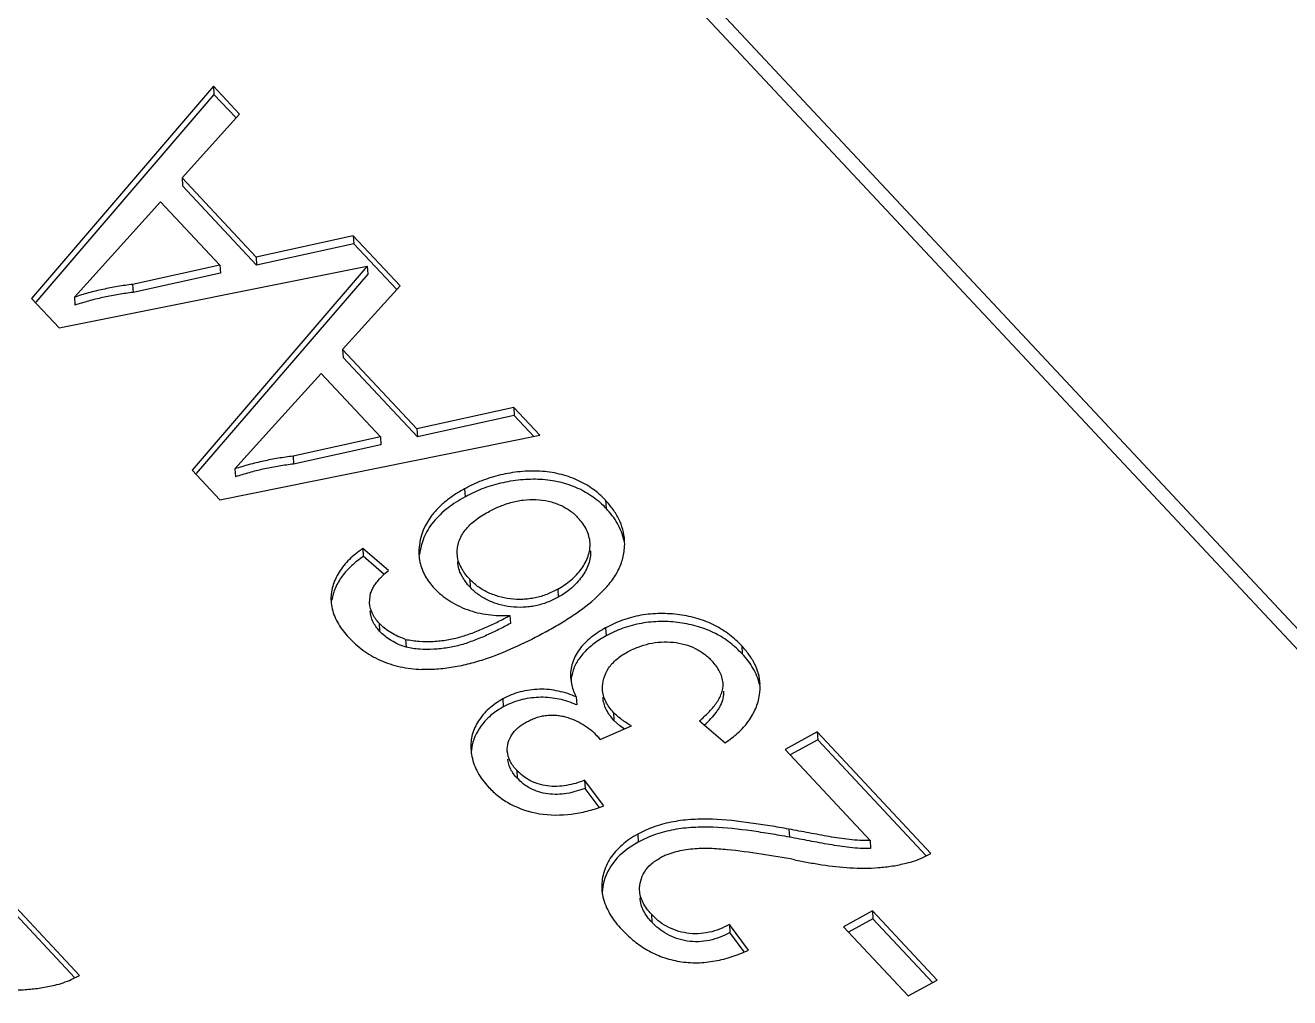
# Model space of a CAD drawing. Header units: millimetres. Extents: x 1514 to 2054, y 119 to 530.
# Drawn here: x 1788.977 to 1790.011, y 331.549 to 332.344 of the extents above; entities that cross this region are included whole.
import ezdxf

# ---------------------------------------------------------------- set-up
doc = ezdxf.new("R2010")
doc.units = ezdxf.units.MM
doc.header["$LTSCALE"] = 30.734
doc.layers.get('0').update_dxf_attribs({"linetype": 'CONTINUOUS'})

msp = doc.modelspace()

# ---------------------------------------------------------------- linework, layer by layer
at = {"color": 7}
for p, q in [((1789.1431, 332.768), (1790.7238, 331.0783)), ((1790.7392, 331.0789), (1789.1585, 332.7686)), ((1789.1308, 332.2942), (1788.982, 332.1208)), ((1789.1312, 332.2876), (1788.9854, 332.1178)), ((1789.1308, 332.2942), (1789.1312, 332.2876)), ((1789.1521, 332.2714), (1789.1308, 332.2942)), ((1789.1491, 332.2686), (1789.1312, 332.2876)), ((1789.1051, 332.2193), (1789.1521, 332.2714)), ((1789.1051, 332.2193), (1789.1055, 332.2128)), ((1789.1658, 332.1545), (1789.1051, 332.2193)), ((1789.1661, 332.148), (1789.1055, 332.2128)), ((1789.0473, 332.1554), (1789.0875, 332.1998)), ((1789.0875, 332.1998), (1789.136, 332.1479)), ((1789.2451, 332.172), (1789.1658, 332.1545)), ((1789.2451, 332.172), (1789.2455, 332.1655)), ((1789.2834, 332.131), (1789.2451, 332.172)), ((1789.2455, 332.1655), (1789.1661, 332.148)), ((1789.2804, 332.1282), (1789.2455, 332.1655)), ((1789.017, 332.1217), (1789.0473, 332.1554)), ((1789.1658, 332.1545), (1789.1661, 332.148)), ((1789.0046, 332.0966), (1789.2565, 332.1472)), ((1789.136, 332.1479), (1789.0646, 332.1322)), ((1789.1364, 332.1414), (1789.065, 332.1257)), ((1789.2565, 332.1472), (1789.1133, 331.9804)), ((1789.2569, 332.1407), (1789.1167, 331.9775)), ((1789.136, 332.1479), (1789.1364, 332.1414)), ((1789.2565, 332.1472), (1789.2569, 332.1407)), ((1789.0646, 332.1322), (1789.065, 332.1257)), ((1789.2364, 332.079), (1789.2834, 332.131)), ((1788.982, 332.1208), (1789.0046, 332.0966)), ((1789.017, 332.1217), (1789.0174, 332.1152)), ((1789.0188, 332.1157), (1789.0174, 332.1152)), ((1789.2364, 332.079), (1789.2368, 332.0724)), ((1789.2971, 332.0141), (1789.2364, 332.079)), ((1789.2975, 332.0076), (1789.2368, 332.0724)), ((1789.1786, 332.015), (1789.2188, 332.0595)), ((1789.2188, 332.0595), (1789.2673, 332.0076)), ((1789.3765, 332.0316), (1789.2971, 332.0141)), ((1789.3765, 332.0316), (1789.3768, 332.0251)), ((1789.3977, 332.0089), (1789.3765, 332.0316)), ((1789.3768, 332.0251), (1789.2975, 332.0076)), ((1789.3929, 332.0079), (1789.3768, 332.0251)), ((1789.1359, 331.9562), (1789.3977, 332.0089)), ((1789.1483, 331.9814), (1789.1786, 332.015)), ((1789.2673, 332.0076), (1789.1959, 331.9918)), ((1789.2673, 332.0076), (1789.2677, 332.001)), ((1789.2971, 332.0141), (1789.2975, 332.0076)), ((1789.2677, 332.001), (1789.1963, 331.9853)), ((1789.1959, 331.9918), (1789.1963, 331.9853)), ((1789.1133, 331.9804), (1789.1359, 331.9562)), ((1789.1483, 331.9814), (1789.1487, 331.9748)), ((1789.1501, 331.9753), (1789.1487, 331.9748)), ((1789.3362, 331.9651), (1789.3366, 331.9586)), ((1789.4514, 331.9557), (1789.4518, 331.9492)), ((1789.2529, 331.9164), (1789.2533, 331.9099)), ((1789.2738, 331.8983), (1789.2529, 331.9164)), ((1789.2704, 331.8951), (1789.2533, 331.9099)), ((1789.3403, 331.8912), (1789.3407, 331.8847)), ((1789.4123, 331.883), (1789.4126, 331.8764)), ((1789.2585, 331.8718), (1789.2593, 331.8797)), ((1789.3732, 331.8615), (1789.3736, 331.855)), ((1789.2662, 331.8553), (1789.2666, 331.8488)), ((1789.4515, 331.8514), (1789.4518, 331.8449)), ((1789.2879, 331.842), (1789.2883, 331.8355)), ((1789.5628, 331.8367), (1789.5632, 331.8301)), ((1789.3674, 331.7933), (1789.3678, 331.7868)), ((1789.4275, 331.795), (1789.4279, 331.7885)), ((1789.458, 331.7822), (1789.4583, 331.7757)), ((1789.447, 331.7601), (1789.4726, 331.7712)), ((1789.4627, 331.7717), (1789.4583, 331.7757)), ((1789.4668, 331.7687), (1789.4627, 331.7717)), ((1789.5283, 331.7755), (1789.5492, 331.7575)), ((1789.6245, 331.7665), (1789.5982, 331.752)), ((1789.6249, 331.7599), (1789.6023, 331.7475)), ((1789.6245, 331.7665), (1789.6249, 331.7599)), ((1789.7175, 331.667), (1789.6245, 331.7665)), ((1789.7137, 331.665), (1789.6249, 331.7599)), ((1789.5982, 331.752), (1789.6678, 331.6776)), ((1789.3788, 331.735), (1789.3792, 331.7285)), ((1789.4343, 331.7268), (1789.4347, 331.7202)), ((1789.4499, 331.7058), (1789.4343, 331.7268)), ((1789.4462, 331.7048), (1789.4347, 331.7202)), ((1789.4486, 331.7054), (1789.4499, 331.7058)), ((1789.6014, 331.6869), (1789.6018, 331.6803)), ((1789.4777, 331.6827), (1789.4781, 331.6762)), ((1789.6678, 331.6776), (1789.6682, 331.6711)), ((1789.0212, 331.5673), (1788.9281, 331.6668)), ((1789.7109, 331.6636), (1789.7175, 331.667)), ((1789.0173, 331.5654), (1788.9285, 331.6603)), ((1789.4889, 331.6173), (1789.4892, 331.6108)), ((1789.6697, 331.6201), (1789.6461, 331.607)), ((1789.6701, 331.6135), (1789.6502, 331.6026)), ((1789.6697, 331.6201), (1789.6701, 331.6135)), ((1789.7226, 331.5635), (1789.6697, 331.6201)), ((1789.7189, 331.5614), (1789.6701, 331.6135)), ((1789.5527, 331.6088), (1789.5531, 331.6023)), ((1789.5683, 331.5878), (1789.5527, 331.6088)), ((1789.5647, 331.5866), (1789.5531, 331.6023)), ((1789.6461, 331.607), (1789.6989, 331.5505)), ((1789.5666, 331.5871), (1789.5683, 331.5878)), ((1789.0145, 331.5639), (1789.0212, 331.5673)), ((1789.6989, 331.5505), (1789.7226, 331.5635))]:
    msp.add_line(p, q, dxfattribs=at)
for centre, radius, start, end in [((1789.5353, 331.8029), 0.0425, 351.4239, 3.4148), ((1789.2622, 331.3724), 0.4478, 68.2835, 68.5721), ((1789.4741, 331.837), 0.0872, 311.9095, 316.7728), ((1789.4079, 331.7318), 0.0483, 36.0062, 40.4843), ((1789.3776, 331.7483), 0.036, 168.328, 180.0025), ((1789.4883, 331.6402), 0.0401, 183.3952, 192.4496)]:
    msp.add_arc(centre, radius, start, end, dxfattribs=at)
for points, knots in [([(1789.0646, 332.1322), (1789.0605, 332.1317), (1789.0524, 332.1306), (1789.0404, 332.1282), (1789.0285, 332.1254), (1789.0208, 332.123), (1789.017, 332.1217)], [0, 0, 0, 0, 0.251917, 0.502845, 0.752446, 1, 1, 1, 1]), ([(1789.065, 332.1257), (1789.0611, 332.1252), (1789.0532, 332.1241), (1789.0415, 332.1218), (1789.03, 332.1192), (1789.0225, 332.1168), (1789.0188, 332.1157)], [0, 0, 0, 0, 0.251842, 0.502725, 0.752395, 1, 1, 1, 1]), ([(1789.1959, 331.9918), (1789.1919, 331.9913), (1789.1837, 331.9902), (1789.1717, 331.9878), (1789.1599, 331.985), (1789.1521, 331.9826), (1789.1483, 331.9814)], [0, 0, 0, 0, 0.251917, 0.502845, 0.752446, 1, 1, 1, 1]), ([(1789.1963, 331.9853), (1789.1924, 331.9848), (1789.1845, 331.9838), (1789.1728, 331.9815), (1789.1613, 331.9788), (1789.1538, 331.9765), (1789.1501, 331.9753)], [0, 0, 0, 0, 0.251842, 0.502725, 0.752395, 1, 1, 1, 1]), ([(1789.4514, 331.9557), (1789.4498, 331.9574), (1789.4466, 331.9607), (1789.4391, 331.9666), (1789.4282, 331.9728), (1789.4135, 331.9777), (1789.4004, 331.9796), (1789.3896, 331.9797), (1789.3815, 331.9792), (1789.3734, 331.9781), (1789.3629, 331.976), (1789.3527, 331.9729), (1789.3431, 331.9687), (1789.3385, 331.9663), (1789.3362, 331.9651)], [0, 0, 0, 0, 0.055306, 0.112179, 0.230702, 0.355362, 0.48445, 0.549985, 0.615618, 0.681155, 0.746358, 0.874907, 0.937837, 1, 1, 1, 1]), ([(1789.3362, 331.9651), (1789.3334, 331.9636), (1789.328, 331.9604), (1789.3204, 331.9548), (1789.3137, 331.9487), (1789.303, 331.9362), (1789.2982, 331.922), (1789.2988, 331.9114)], [0, 0, 0, 0, 0.139921, 0.2764, 0.408649, 0.536335, 1, 1, 1, 1]), ([(1789.3366, 331.9586), (1789.3389, 331.9598), (1789.3435, 331.9622), (1789.3531, 331.9664), (1789.3633, 331.9695), (1789.3738, 331.9716), (1789.3819, 331.9727), (1789.39, 331.9732), (1789.4008, 331.9731), (1789.4139, 331.9712), (1789.4286, 331.9663), (1789.4394, 331.9601), (1789.4469, 331.9542), (1789.4502, 331.9509), (1789.4518, 331.9492)], [0, 0, 0, 0, 0.062163, 0.125093, 0.253642, 0.318845, 0.384382, 0.450015, 0.51555, 0.644638, 0.769298, 0.887821, 0.944694, 1, 1, 1, 1]), ([(1789.3366, 331.9586), (1789.3341, 331.9572), (1789.3292, 331.9543), (1789.3223, 331.9495), (1789.3161, 331.9441), (1789.3107, 331.9383), (1789.3061, 331.932), (1789.3017, 331.9232), (1789.2999, 331.9161), (1789.2994, 331.9113)], [0, 0, 0, 0, 0.137528, 0.272155, 0.40311, 0.530161, 0.652992, 0.77165, 1, 1, 1, 1]), ([(1789.3553, 331.9461), (1789.3582, 331.9477), (1789.3642, 331.9507), (1789.3738, 331.954), (1789.384, 331.9562), (1789.3944, 331.9565), (1789.4047, 331.9553), (1789.4142, 331.9522), (1789.4212, 331.9482), (1789.426, 331.9444), (1789.4281, 331.9423), (1789.4291, 331.9412)], [0, 0, 0, 0, 0.124713, 0.252641, 0.382968, 0.514264, 0.643854, 0.76903, 0.887631, 0.944532, 1, 1, 1, 1]), ([(1789.467, 331.923), (1789.4668, 331.926), (1789.4658, 331.9319), (1789.4625, 331.9405), (1789.4577, 331.9485), (1789.4535, 331.9533), (1789.4514, 331.9557)], [0, 0, 0, 0, 0.241311, 0.486673, 0.739171, 1, 1, 1, 1]), ([(1789.3301, 331.9119), (1789.3299, 331.9153), (1789.3309, 331.9224), (1789.3364, 331.9319), (1789.3434, 331.9384), (1789.3499, 331.9431), (1789.3535, 331.9451), (1789.3553, 331.9461)], [0, 0, 0, 0, 0.226839, 0.466945, 0.725877, 0.861438, 1, 1, 1, 1]), ([(1789.4665, 331.9228), (1789.4655, 331.9276), (1789.4627, 331.9348), (1789.457, 331.9433), (1789.4536, 331.9472), (1789.4518, 331.9492)], [0, 0, 0, 0, 0.487107, 0.74021, 1, 1, 1, 1]), ([(1789.4388, 331.921), (1789.4385, 331.9246), (1789.4369, 331.9302), (1789.433, 331.9368), (1789.4304, 331.9397), (1789.4291, 331.9412)], [0, 0, 0, 0, 0.485471, 0.738613, 1, 1, 1, 1]), ([(1789.2529, 331.9164), (1789.251, 331.915), (1789.2472, 331.9121), (1789.2403, 331.906), (1789.2331, 331.8974), (1789.2277, 331.8856), (1789.2267, 331.8772), (1789.2269, 331.8732)], [0, 0, 0, 0, 0.137098, 0.271195, 0.527595, 0.768723, 1, 1, 1, 1]), ([(1789.4025, 331.8481), (1789.4064, 331.8502), (1789.414, 331.8546), (1789.4285, 331.8638), (1789.442, 331.874), (1789.4535, 331.8858), (1789.4605, 331.8953), (1789.4652, 331.9056), (1789.4666, 331.9129), (1789.4669, 331.9165)], [0, 0, 0, 0, 0.135144, 0.268729, 0.528821, 0.653776, 0.774044, 0.8889, 1, 1, 1, 1]), ([(1789.4123, 331.883), (1789.4142, 331.8841), (1789.418, 331.8864), (1789.4248, 331.8916), (1789.4319, 331.8992), (1789.4377, 331.9095), (1789.439, 331.9173), (1789.4388, 331.921)], [0, 0, 0, 0, 0.13875, 0.273646, 0.530565, 0.77166, 1, 1, 1, 1]), ([(1789.4391, 331.9144), (1789.4394, 331.9108), (1789.4381, 331.903), (1789.4322, 331.8927), (1789.4252, 331.8851), (1789.4184, 331.8798), (1789.4146, 331.8776), (1789.4126, 331.8764)], [0, 0, 0, 0, 0.22834, 0.469435, 0.726354, 0.86125, 1, 1, 1, 1]), ([(1789.2533, 331.9099), (1789.2501, 331.9075), (1789.2438, 331.9027), (1789.2359, 331.8941), (1789.2302, 331.8846), (1789.2282, 331.8776), (1789.2277, 331.8741)], [0, 0, 0, 0, 0.268097, 0.524452, 0.767801, 1, 1, 1, 1]), ([(1789.2996, 331.9051), (1789.3001, 331.9031), (1789.3013, 331.8992), (1789.3039, 331.8937), (1789.3073, 331.8884), (1789.3102, 331.8852), (1789.3116, 331.8835)], [0, 0, 0, 0, 0.241687, 0.487921, 0.740486, 1, 1, 1, 1]), ([(1789.3403, 331.8912), (1789.3389, 331.8927), (1789.3369, 331.895), (1789.3347, 331.8984), (1789.3327, 331.9018), (1789.3308, 331.9062), (1789.3302, 331.9101), (1789.3301, 331.9119)], [0, 0, 0, 0, 0.260748, 0.388038, 0.513644, 0.759264, 1, 1, 1, 1]), ([(1789.3407, 331.8847), (1789.3393, 331.8862), (1789.3373, 331.8885), (1789.3351, 331.8919), (1789.3331, 331.8952), (1789.3312, 331.8997), (1789.3306, 331.9035), (1789.3305, 331.9054)], [0, 0, 0, 0, 0.260748, 0.388038, 0.513644, 0.759264, 1, 1, 1, 1]), ([(1789.2593, 331.8797), (1789.2598, 331.8808), (1789.2606, 331.8831), (1789.2625, 331.8863), (1789.2648, 331.8893), (1789.2665, 331.8913), (1789.2673, 331.8922)], [0, 0, 0, 0, 0.240185, 0.486397, 0.740956, 1, 1, 1, 1]), ([(1789.2673, 331.8922), (1789.2678, 331.8927), (1789.2699, 331.8949), (1789.2721, 331.8968), (1789.2738, 331.8983)], [0, 0, 0, 0, 0.246975, 1, 1, 1, 1]), ([(1789.3116, 331.8835), (1789.3134, 331.8818), (1789.3171, 331.8781), (1789.3235, 331.8735), (1789.3307, 331.8695), (1789.3411, 331.865), (1789.3525, 331.8623), (1789.3642, 331.8613), (1789.3702, 331.8614), (1789.3732, 331.8615)], [0, 0, 0, 0, 0.113081, 0.230171, 0.351216, 0.475827, 0.734099, 0.866622, 1, 1, 1, 1]), ([(1789.4123, 331.883), (1789.4108, 331.8822), (1789.4079, 331.8807), (1789.4019, 331.8781), (1789.3954, 331.8761), (1789.3888, 331.8751), (1789.382, 331.8745), (1789.3735, 331.8749), (1789.3637, 331.8769), (1789.3547, 331.8803), (1789.348, 331.8843), (1789.3434, 331.8881), (1789.3413, 331.8902), (1789.3403, 331.8912)], [0, 0, 0, 0, 0.062301, 0.125524, 0.254586, 0.32019, 0.386055, 0.517052, 0.645584, 0.769574, 0.887627, 0.944572, 1, 1, 1, 1]), ([(1789.4126, 331.8764), (1789.4112, 331.8757), (1789.4083, 331.8742), (1789.4022, 331.8716), (1789.3958, 331.8696), (1789.3891, 331.8686), (1789.3824, 331.868), (1789.3739, 331.8684), (1789.3641, 331.8703), (1789.3551, 331.8737), (1789.3484, 331.8778), (1789.3437, 331.8815), (1789.3417, 331.8836), (1789.3407, 331.8847)], [0, 0, 0, 0, 0.062301, 0.125524, 0.254586, 0.32019, 0.386055, 0.517052, 0.645584, 0.769574, 0.887627, 0.944572, 1, 1, 1, 1]), ([(1789.2662, 331.8553), (1789.2652, 331.8565), (1789.2631, 331.8589), (1789.2599, 331.8642), (1789.2587, 331.8688), (1789.2585, 331.8718)], [0, 0, 0, 0, 0.261481, 0.514474, 1, 1, 1, 1]), ([(1789.2279, 331.8669), (1789.2289, 331.8626), (1789.2316, 331.8563), (1789.2367, 331.8488), (1789.2398, 331.8453), (1789.2414, 331.8435)], [0, 0, 0, 0, 0.487248, 0.7403, 1, 1, 1, 1]), ([(1789.2666, 331.8488), (1789.2656, 331.85), (1789.2635, 331.8524), (1789.2603, 331.8577), (1789.2591, 331.8623), (1789.2589, 331.8653)], [0, 0, 0, 0, 0.261481, 0.514474, 1, 1, 1, 1]), ([(1789.2879, 331.842), (1789.2916, 331.8413), (1789.2991, 331.8401), (1789.3105, 331.8402), (1789.3219, 331.8414), (1789.333, 331.8439), (1789.3436, 331.8475), (1789.3538, 331.8518), (1789.3636, 331.8564), (1789.37, 331.8598), (1789.3732, 331.8615)], [0, 0, 0, 0, 0.126154, 0.254092, 0.382086, 0.508921, 0.633874, 0.757189, 0.879193, 1, 1, 1, 1]), ([(1789.5628, 331.8367), (1789.5613, 331.8383), (1789.5581, 331.8415), (1789.551, 331.8474), (1789.5408, 331.8538), (1789.527, 331.8594), (1789.5145, 331.862), (1789.5041, 331.863), (1789.4962, 331.8632), (1789.4882, 331.8628), (1789.4804, 331.8618), (1789.4727, 331.86), (1789.4653, 331.8578), (1789.4582, 331.8549), (1789.4537, 331.8525), (1789.4515, 331.8514)], [0, 0, 0, 0, 0.055473, 0.112134, 0.229827, 0.353302, 0.481553, 0.546878, 0.612603, 0.678513, 0.744269, 0.809566, 0.874117, 0.937641, 1, 1, 1, 1]), ([(1789.2879, 331.842), (1789.2858, 331.8428), (1789.2816, 331.8443), (1789.2758, 331.8474), (1789.2706, 331.8509), (1789.2677, 331.8538), (1789.2662, 331.8553)], [0, 0, 0, 0, 0.262833, 0.517477, 0.763386, 1, 1, 1, 1]), ([(1789.3736, 331.855), (1789.3704, 331.8533), (1789.364, 331.8499), (1789.3541, 331.8452), (1789.3439, 331.841), (1789.3333, 331.8373), (1789.3223, 331.8349), (1789.3109, 331.8337), (1789.2995, 331.8335), (1789.292, 331.8348), (1789.2883, 331.8355)], [0, 0, 0, 0, 0.120807, 0.242811, 0.366126, 0.491079, 0.617914, 0.745908, 0.873846, 1, 1, 1, 1]), ([(1789.4515, 331.8514), (1789.4494, 331.8502), (1789.4452, 331.8478), (1789.4395, 331.8436), (1789.4343, 331.839), (1789.43, 331.8339), (1789.4265, 331.8285), (1789.4242, 331.8227), (1789.4228, 331.8167), (1789.4227, 331.8127), (1789.4228, 331.8107)], [0, 0, 0, 0, 0.138627, 0.274012, 0.405449, 0.531933, 0.654026, 0.771841, 0.886748, 1, 1, 1, 1]), ([(1789.5632, 331.8301), (1789.5616, 331.8317), (1789.5585, 331.8349), (1789.5514, 331.8409), (1789.5412, 331.8473), (1789.5274, 331.8528), (1789.5148, 331.8555), (1789.5045, 331.8565), (1789.4965, 331.8567), (1789.4886, 331.8563), (1789.4808, 331.8552), (1789.4731, 331.8535), (1789.4657, 331.8512), (1789.4585, 331.8484), (1789.4541, 331.846), (1789.4518, 331.8449)], [0, 0, 0, 0, 0.055473, 0.112134, 0.229827, 0.353302, 0.481553, 0.546878, 0.612603, 0.678513, 0.744269, 0.809566, 0.874117, 0.937641, 1, 1, 1, 1]), ([(1789.2414, 331.8435), (1789.2432, 331.8417), (1789.2468, 331.838), (1789.2529, 331.8331), (1789.2597, 331.8287), (1789.2696, 331.8236), (1789.2806, 331.82), (1789.2922, 331.818), (1789.2981, 331.8176), (1789.3011, 331.8174)], [0, 0, 0, 0, 0.114117, 0.231016, 0.351481, 0.475419, 0.732884, 0.865668, 1, 1, 1, 1]), ([(1789.2883, 331.8355), (1789.2861, 331.8363), (1789.282, 331.8377), (1789.2762, 331.8409), (1789.271, 331.8444), (1789.2681, 331.8473), (1789.2666, 331.8488)], [0, 0, 0, 0, 0.262833, 0.517477, 0.763386, 1, 1, 1, 1]), ([(1789.4025, 331.8481), (1789.3949, 331.8439), (1789.3793, 331.8359), (1789.3589, 331.8276), (1789.3418, 331.8223), (1789.3285, 331.8193), (1789.3172, 331.8177), (1789.308, 331.8172), (1789.3034, 331.8173), (1789.3011, 331.8174)], [0, 0, 0, 0, 0.242883, 0.49051, 0.616364, 0.743526, 0.871657, 0.935893, 1, 1, 1, 1]), ([(1789.4518, 331.8449), (1789.4501, 331.8439), (1789.4468, 331.8419), (1789.4405, 331.8376), (1789.4348, 331.8327), (1789.4303, 331.8271), (1789.4265, 331.8214), (1789.4247, 331.8166), (1789.424, 331.8133)], [0, 0, 0, 0, 0.136059, 0.2696, 0.527208, 0.650517, 0.770422, 1, 1, 1, 1]), ([(1789.4695, 331.8318), (1789.4709, 331.8325), (1789.4736, 331.834), (1789.4795, 331.8364), (1789.4872, 331.8388), (1789.4969, 331.84), (1789.5067, 331.8399), (1789.5161, 331.8382), (1789.5234, 331.8354), (1789.5287, 331.8325), (1789.5323, 331.83), (1789.5356, 331.8273), (1789.5375, 331.8253), (1789.5385, 331.8243)], [0, 0, 0, 0, 0.062236, 0.125524, 0.254575, 0.385869, 0.517153, 0.645989, 0.769971, 0.829748, 0.887863, 0.944627, 1, 1, 1, 1]), ([(1789.4489, 331.8012), (1789.4486, 331.8071), (1789.4511, 331.8151), (1789.4569, 331.8224), (1789.4606, 331.8259), (1789.4648, 331.8291), (1789.4679, 331.8309), (1789.4695, 331.8318)], [0, 0, 0, 0, 0.464175, 0.591319, 0.723185, 0.859687, 1, 1, 1, 1]), ([(1789.5778, 331.8055), (1789.5776, 331.8083), (1789.5767, 331.814), (1789.5741, 331.8208), (1789.5712, 331.8259), (1789.5687, 331.8296), (1789.5659, 331.8332), (1789.5639, 331.8355), (1789.5628, 331.8367)], [0, 0, 0, 0, 0.240988, 0.486364, 0.611888, 0.739224, 0.868576, 1, 1, 1, 1]), ([(1789.5773, 331.8053), (1789.5763, 331.8098), (1789.5735, 331.8165), (1789.5681, 331.8246), (1789.5649, 331.8283), (1789.5632, 331.8301)], [0, 0, 0, 0, 0.487254, 0.740295, 1, 1, 1, 1]), ([(1789.5475, 331.8063), (1789.5473, 331.8096), (1789.5456, 331.8145), (1789.542, 331.8204), (1789.5397, 331.823), (1789.5385, 331.8243)], [0, 0, 0, 0, 0.485157, 0.738454, 1, 1, 1, 1]), ([(1789.4275, 331.795), (1789.4252, 331.7959), (1789.4205, 331.7978), (1789.4105, 331.8005), (1789.4, 331.8016), (1789.3894, 331.8007), (1789.3817, 331.7992), (1789.3742, 331.7968), (1789.3697, 331.7945), (1789.3674, 331.7933)], [0, 0, 0, 0, 0.120918, 0.244435, 0.497684, 0.625775, 0.753031, 0.878067, 1, 1, 1, 1]), ([(1789.4238, 331.8045), (1789.4242, 331.8029), (1789.4252, 331.7996), (1789.4268, 331.7965), (1789.4275, 331.795)], [0, 0, 0, 0, 0.495879, 1, 1, 1, 1]), ([(1789.458, 331.7822), (1789.4567, 331.7836), (1789.4543, 331.7864), (1789.4506, 331.7925), (1789.4491, 331.7977), (1789.4489, 331.8012)], [0, 0, 0, 0, 0.261657, 0.514753, 1, 1, 1, 1]), ([(1789.5283, 331.7755), (1789.5308, 331.7777), (1789.5346, 331.781), (1789.539, 331.7858), (1789.5419, 331.7896), (1789.5445, 331.7935), (1789.5469, 331.7989), (1789.5477, 331.8034), (1789.5475, 331.8063)], [0, 0, 0, 0, 0.266816, 0.397079, 0.524202, 0.648557, 0.768999, 1, 1, 1, 1]), ([(1789.5479, 331.7997), (1789.548, 331.7977), (1789.5477, 331.7936), (1789.5458, 331.7888), (1789.5437, 331.7851), (1789.5412, 331.7815), (1789.5391, 331.7789), (1789.5376, 331.7773)], [0, 0, 0, 0, 0.236842, 0.481207, 0.607436, 0.736639, 1, 1, 1, 1]), ([(1789.3674, 331.7933), (1789.3654, 331.7921), (1789.3613, 331.7897), (1789.3559, 331.7854), (1789.3513, 331.7806), (1789.3463, 331.7738), (1789.3418, 331.7646), (1789.3411, 331.7565), (1789.3413, 331.7526)], [0, 0, 0, 0, 0.139559, 0.274747, 0.404965, 0.530875, 0.770565, 1, 1, 1, 1]), ([(1789.4258, 331.7893), (1789.4236, 331.7902), (1789.4189, 331.7919), (1789.4092, 331.7942), (1789.3991, 331.795), (1789.3889, 331.794), (1789.3815, 331.7925), (1789.3744, 331.7901), (1789.37, 331.7879), (1789.3678, 331.7868)], [0, 0, 0, 0, 0.121237, 0.245325, 0.498799, 0.626672, 0.753607, 0.878291, 1, 1, 1, 1]), ([(1789.4583, 331.7757), (1789.4571, 331.7771), (1789.4547, 331.7799), (1789.451, 331.786), (1789.4495, 331.7912), (1789.4493, 331.7946)], [0, 0, 0, 0, 0.261657, 0.514753, 1, 1, 1, 1]), ([(1789.5492, 331.7575), (1789.551, 331.7588), (1789.5547, 331.7613), (1789.5613, 331.7669), (1789.5672, 331.7731), (1789.5716, 331.7801), (1789.5752, 331.7871), (1789.5768, 331.7928), (1789.5774, 331.7966)], [0, 0, 0, 0, 0.13596, 0.26915, 0.525379, 0.648233, 0.76815, 1, 1, 1, 1]), ([(1789.3678, 331.7868), (1789.3662, 331.7858), (1789.3629, 331.7839), (1789.357, 331.7796), (1789.3487, 331.7711), (1789.3437, 331.7619), (1789.3424, 331.7556)], [0, 0, 0, 0, 0.137379, 0.271653, 0.528255, 1, 1, 1, 1]), ([(1789.3865, 331.7743), (1789.3877, 331.7749), (1789.3901, 331.7762), (1789.3939, 331.7777), (1789.3979, 331.779), (1789.402, 331.7798), (1789.4062, 331.7802), (1789.4105, 331.7801), (1789.4146, 331.7796), (1789.42, 331.7783), (1789.4263, 331.7761), (1789.4332, 331.7725), (1789.4394, 331.7682), (1789.4429, 331.7648), (1789.4446, 331.7631)], [0, 0, 0, 0, 0.062921, 0.127069, 0.192267, 0.258345, 0.324885, 0.391249, 0.45702, 0.521597, 0.647815, 0.769712, 0.887038, 1, 1, 1, 1]), ([(1789.4726, 331.7712), (1789.4712, 331.772), (1789.4686, 331.7736), (1789.4648, 331.7763), (1789.4611, 331.7791), (1789.459, 331.7812), (1789.458, 331.7822)], [0, 0, 0, 0, 0.256098, 0.508704, 0.75764, 1, 1, 1, 1]), ([(1789.3711, 331.7507), (1789.3709, 331.7553), (1789.373, 331.7628), (1789.3788, 331.769), (1789.3829, 331.7722), (1789.3853, 331.7736), (1789.3865, 331.7743)], [0, 0, 0, 0, 0.464796, 0.722836, 0.859307, 1, 1, 1, 1]), ([(1789.3788, 331.735), (1789.3777, 331.7361), (1789.3757, 331.7384), (1789.3727, 331.7435), (1789.3713, 331.7479), (1789.3711, 331.7507)], [0, 0, 0, 0, 0.261499, 0.51472, 1, 1, 1, 1]), ([(1789.3421, 331.7462), (1789.3431, 331.7417), (1789.3456, 331.7349), (1789.3508, 331.7269), (1789.354, 331.7232), (1789.3557, 331.7213)], [0, 0, 0, 0, 0.487189, 0.74011, 1, 1, 1, 1]), ([(1789.3792, 331.7285), (1789.3781, 331.7296), (1789.3761, 331.7319), (1789.373, 331.737), (1789.3717, 331.7413), (1789.3715, 331.7442)], [0, 0, 0, 0, 0.261499, 0.51472, 1, 1, 1, 1]), ([(1789.4343, 331.7268), (1789.4319, 331.7259), (1789.4271, 331.7241), (1789.4195, 331.7225), (1789.4117, 331.7216), (1789.4039, 331.722), (1789.3964, 331.7236), (1789.3896, 331.7264), (1789.3837, 331.7302), (1789.3804, 331.7334), (1789.3788, 331.735)], [0, 0, 0, 0, 0.128119, 0.258266, 0.389499, 0.52017, 0.648032, 0.771022, 0.888205, 1, 1, 1, 1]), ([(1789.4347, 331.7202), (1789.4323, 331.7194), (1789.4275, 331.7176), (1789.4199, 331.7159), (1789.4121, 331.7151), (1789.4043, 331.7155), (1789.3968, 331.7171), (1789.39, 331.7199), (1789.384, 331.7237), (1789.3808, 331.7269), (1789.3792, 331.7285)], [0, 0, 0, 0, 0.128119, 0.258266, 0.389499, 0.52017, 0.648032, 0.771022, 0.888205, 1, 1, 1, 1]), ([(1789.3557, 331.7213), (1789.357, 331.72), (1789.3596, 331.7173), (1789.3654, 331.7124), (1789.3772, 331.7047), (1789.3975, 331.6981), (1789.4192, 331.6981), (1789.4363, 331.7013), (1789.4445, 331.7039), (1789.4486, 331.7054)], [0, 0, 0, 0, 0.055405, 0.112021, 0.229116, 0.47846, 0.740049, 0.870952, 1, 1, 1, 1]), ([(1789.6014, 331.6869), (1789.5962, 331.6878), (1789.5859, 331.6896), (1789.5651, 331.6927), (1789.544, 331.6952), (1789.5228, 331.695), (1789.5095, 331.6936), (1789.4992, 331.6912), (1789.4917, 331.689), (1789.4845, 331.6862), (1789.4799, 331.6839), (1789.4777, 331.6827)], [0, 0, 0, 0, 0.124441, 0.249258, 0.50048, 0.627148, 0.753704, 0.816489, 0.878674, 0.939921, 1, 1, 1, 1]), ([(1789.6018, 331.6803), (1789.5966, 331.6812), (1789.5863, 331.6831), (1789.5655, 331.6862), (1789.5444, 331.6886), (1789.5232, 331.6885), (1789.5099, 331.6871), (1789.4996, 331.6847), (1789.492, 331.6825), (1789.4848, 331.6797), (1789.4803, 331.6773), (1789.4781, 331.6762)], [0, 0, 0, 0, 0.124441, 0.249258, 0.50048, 0.627148, 0.753704, 0.816489, 0.878674, 0.939921, 1, 1, 1, 1]), ([(1789.6678, 331.6776), (1789.6649, 331.6776), (1789.6593, 331.6776), (1789.6508, 331.6782), (1789.6425, 331.6794), (1789.6315, 331.6812), (1789.6178, 331.6838), (1789.6068, 331.6858), (1789.6014, 331.6869)], [0, 0, 0, 0, 0.126735, 0.252852, 0.378091, 0.502762, 0.751553, 1, 1, 1, 1]), ([(1789.4777, 331.6827), (1789.4754, 331.6814), (1789.4709, 331.6788), (1789.4649, 331.674), (1789.4595, 331.6689), (1789.4539, 331.6614), (1789.4492, 331.6511), (1789.4481, 331.6422), (1789.4483, 331.6379)], [0, 0, 0, 0, 0.139672, 0.275142, 0.406231, 0.53202, 0.770932, 1, 1, 1, 1]), ([(1789.4781, 331.6762), (1789.471, 331.6721), (1789.4581, 331.6631), (1789.451, 331.6486), (1789.4495, 331.6415)], [0, 0, 0, 0, 0.52871, 1, 1, 1, 1]), ([(1789.6682, 331.6711), (1789.6653, 331.6711), (1789.6597, 331.671), (1789.6512, 331.6717), (1789.6429, 331.6729), (1789.6319, 331.6747), (1789.6182, 331.6772), (1789.6072, 331.6793), (1789.6018, 331.6803)], [0, 0, 0, 0, 0.126735, 0.252852, 0.378091, 0.502762, 0.751553, 1, 1, 1, 1]), ([(1789.606, 331.6619), (1789.5969, 331.6635), (1789.5786, 331.6667), (1789.5555, 331.6697), (1789.5368, 331.6712), (1789.5251, 331.671), (1789.5157, 331.6698), (1789.5089, 331.6684), (1789.5033, 331.6667), (1789.4991, 331.6649), (1789.4971, 331.6639), (1789.4962, 331.6633)], [0, 0, 0, 0, 0.248835, 0.499102, 0.625038, 0.751604, 0.814848, 0.877693, 0.939616, 0.970035, 1, 1, 1, 1]), ([(1789.4793, 331.6371), (1789.4792, 331.6396), (1789.4799, 331.6448), (1789.483, 331.6522), (1789.4876, 331.6575), (1789.4922, 331.661), (1789.4948, 331.6626), (1789.4962, 331.6633)], [0, 0, 0, 0, 0.22963, 0.468309, 0.724379, 0.86017, 1, 1, 1, 1]), ([(1789.606, 331.6619), (1789.6097, 331.6611), (1789.6172, 331.6596), (1789.6322, 331.6571), (1789.6475, 331.6553), (1789.6629, 331.6548), (1789.6745, 331.6553), (1789.686, 331.6565), (1789.6936, 331.6582), (1789.6974, 331.659)], [0, 0, 0, 0, 0.123296, 0.247225, 0.496808, 0.622591, 0.748722, 0.874768, 1, 1, 1, 1]), ([(1789.6974, 331.659), (1789.6997, 331.6596), (1789.7043, 331.6608), (1789.7087, 331.6626), (1789.7109, 331.6636)], [0, 0, 0, 0, 0.504255, 1, 1, 1, 1]), ([(1789.4889, 331.6173), (1789.4876, 331.6188), (1789.485, 331.6217), (1789.4821, 331.6265), (1789.4799, 331.6317), (1789.4794, 331.6353), (1789.4793, 331.6371)], [0, 0, 0, 0, 0.260655, 0.513581, 0.759111, 1, 1, 1, 1]), ([(1789.4492, 331.6316), (1789.4503, 331.6266), (1789.4535, 331.6194), (1789.4594, 331.6107), (1789.4629, 331.6067), (1789.4648, 331.6047)], [0, 0, 0, 0, 0.48716, 0.740328, 1, 1, 1, 1]), ([(1789.4892, 331.6108), (1789.4879, 331.6123), (1789.4854, 331.6152), (1789.4824, 331.62), (1789.4803, 331.6252), (1789.4798, 331.6288), (1789.4797, 331.6306)], [0, 0, 0, 0, 0.260655, 0.513581, 0.759111, 1, 1, 1, 1]), ([(1789.5527, 331.6088), (1789.5501, 331.6075), (1789.5447, 331.6048), (1789.5361, 331.6023), (1789.527, 331.601), (1789.5179, 331.6016), (1789.5092, 331.6037), (1789.5013, 331.6071), (1789.4945, 331.6118), (1789.4907, 331.6155), (1789.4889, 331.6173)], [0, 0, 0, 0, 0.126136, 0.255885, 0.387873, 0.519406, 0.647564, 0.770588, 0.887661, 1, 1, 1, 1]), ([(1789.4648, 331.6047), (1789.4662, 331.6032), (1789.4691, 331.6003), (1789.4754, 331.5947), (1789.4843, 331.5883), (1789.4965, 331.5824), (1789.5101, 331.5786), (1789.5222, 331.5774), (1789.5319, 331.5778), (1789.5392, 331.5787), (1789.5463, 331.5802), (1789.5556, 331.5826), (1789.5622, 331.5853), (1789.5666, 331.5871)], [0, 0, 0, 0, 0.055624, 0.112135, 0.228564, 0.350391, 0.4776, 0.608619, 0.674796, 0.7409, 0.806616, 0.87181, 1, 1, 1, 1]), ([(1789.5531, 331.6023), (1789.5504, 331.6009), (1789.5451, 331.5983), (1789.5364, 331.5957), (1789.5274, 331.5945), (1789.5182, 331.5951), (1789.5096, 331.5972), (1789.5017, 331.6006), (1789.4949, 331.6053), (1789.4911, 331.6089), (1789.4892, 331.6108)], [0, 0, 0, 0, 0.126136, 0.255885, 0.387873, 0.519406, 0.647564, 0.770588, 0.887661, 1, 1, 1, 1]), ([(1788.9097, 331.5622), (1788.9134, 331.5614), (1788.9208, 331.5599), (1788.9359, 331.5575), (1788.9511, 331.5556), (1788.9665, 331.5551), (1788.9781, 331.5557), (1788.9897, 331.5569), (1788.9972, 331.5585), (1789.001, 331.5593)], [0, 0, 0, 0, 0.123296, 0.247225, 0.496808, 0.622591, 0.748722, 0.874768, 1, 1, 1, 1]), ([(1789.001, 331.5593), (1789.0033, 331.5599), (1789.0079, 331.5612), (1789.0124, 331.563), (1789.0145, 331.5639)], [0, 0, 0, 0, 0.504255, 1, 1, 1, 1])]:
    msp.add_open_spline(points, degree=3, knots=knots, dxfattribs=at)
for points in [[(1789.4669, 331.9165), (1789.4671, 331.9187), (1789.4671, 331.9208), (1789.467, 331.923)], [(1789.2988, 331.9114), (1789.2989, 331.9093), (1789.2992, 331.9072), (1789.2996, 331.9051)], [(1789.2269, 331.8732), (1789.2271, 331.8711), (1789.2274, 331.869), (1789.2279, 331.8669)], [(1789.4228, 331.8107), (1789.423, 331.8086), (1789.4233, 331.8065), (1789.4238, 331.8045)], [(1789.424, 331.8133), (1789.4235, 331.8112), (1789.4232, 331.809), (1789.4232, 331.8068)], [(1789.3413, 331.7526), (1789.3414, 331.7504), (1789.3417, 331.7483), (1789.3421, 331.7462)], [(1789.4495, 331.6415), (1789.449, 331.639), (1789.4486, 331.6363), (1789.4486, 331.6337)]]:
    msp.add_open_spline(points, degree=3, dxfattribs=at)

doc.saveas('drawing.dxf')
